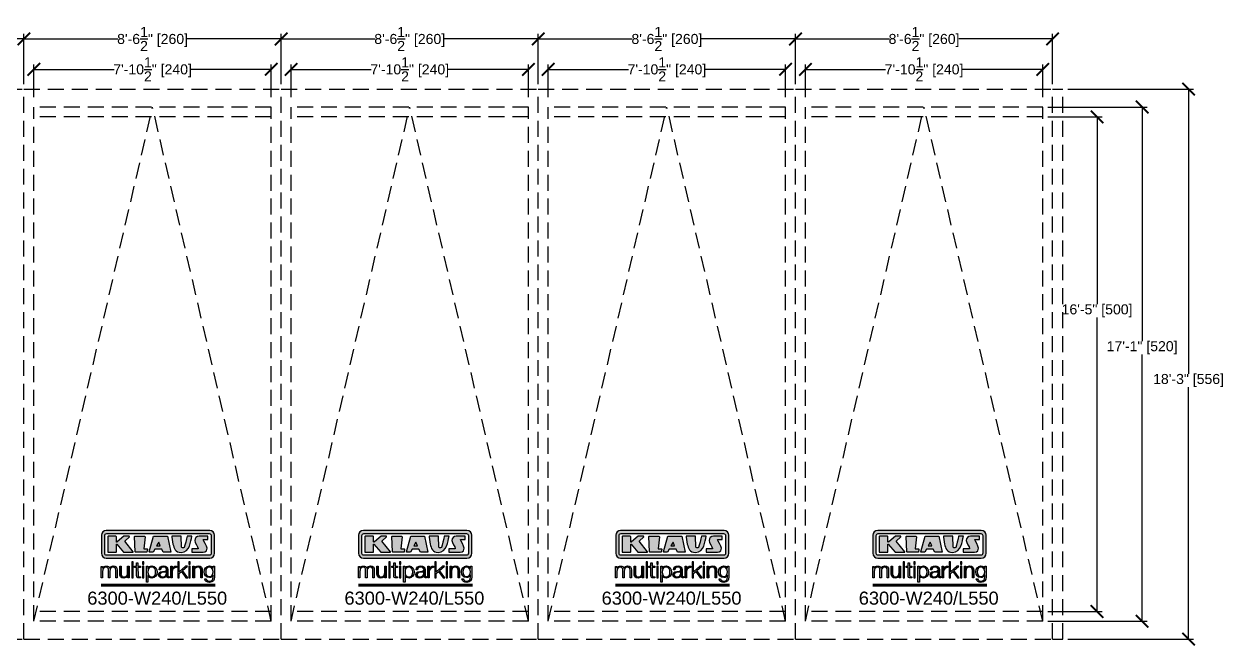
# Model space of a CAD drawing. Extents: x -210816 to 20092, y 4708 to 41486.
# Drawn here: x 17344.3 to 17821.6, y 6269.8 to 6517.6 of the extents above; entities that cross this region are included whole.
import ezdxf

# ---------------------------------------------------------------- set-up
doc = ezdxf.new("R2010")
doc.units = 0
doc.header["$MEASUREMENT"] = 0
doc.linetypes.add('DASHED', pattern=[0.2067, 0.1654, -0.0413])
doc.linetypes.add('HIDDEN', pattern=[9.525, 6.35, -3.175])
doc.layers.get('0').update_dxf_attribs({"linetype": 'CONTINUOUS'})
doc.layers.get('DEFPOINTS').update_dxf_attribs({"linetype": 'CONTINUOUS'})
for name, color, linetype in [('DIM', 6, 'CONTINUOUS'), ('KLAUS', 30, 'CONTINUOUS'), ('LOGO', 7, 'CONTINUOUS')]:
    doc.layers.add(name, color=color, linetype=linetype)
doc.styles.get("Standard").update_dxf_attribs({"font": 'arial.ttf'})
doc.dimstyles.get("Standard").update_dxf_attribs({"dimtxt": 5, "dimasz": 5, "dimexe": 2, "dimexo": 2, "dimgap": 0.09, "dimtad": 0, "dimtih": 1, "dimtoh": 1, "dimdec": 1, "dimzin": 0, "dimdsep": 46, "dimlunit": 4, "dimtxsty": 'Standard', "dimblk": 'ARCHTICK', "dimcen": -0.09, "dimadec": 0, "dimazin": 0, "dimtfac": 1, "dimtdec": 4, "dimtofl": 0, "dimtmove": 0, "dimatfit": 3, "dimldrblk": 'ARCHTICK', "dimfxl": 1, "dimtolj": 1, "dimtzin": 0, "dimarcsym": 0})

# ---------------------------------------------------------------- blocks, each defined once
blk = doc.blocks.new('_ARCHTICK')
at = {"color": 0, "linetype": 'ByBlock', "const_width": 0.15}
blk.add_lwpolyline([(-0.5, -0.5), (0.5, 0.5)], dxfattribs=at)
blk = doc.blocks.new('*D12098')
at = {"layer": 'DEFPOINTS', "color": 0}
for p in [(17749.86, 6484.48), (17749.86, 6279.73), (17789.41, 6279.73)]:
    blk.add_point(p, dxfattribs=at)
at = {"layer": 'DIM', "color": 0, "lineweight": -2}
for p, q in [((17751.86, 6484.48), (17791.41, 6484.48)), ((17789.41, 6484.48), (17789.41, 6391.29)), ((17789.41, 6279.73), (17789.41, 6385.99)), ((17751.86, 6279.73), (17791.41, 6279.73))]:
    blk.add_line(p, q, dxfattribs=at)
at = {"layer": 'DIM', "color": 0, "lineweight": -2, "xscale": 5, "yscale": 5, "zscale": 5}
for p, rotation in [((17789.41, 6484.48), 90), ((17789.41, 6279.73), 270)]:
    blk.add_blockref('_ARCHTICK', p, dxfattribs=dict(at, rotation=rotation))
at = {"layer": 'DIM', "color": 0, "insert": (17789.41, 6388.64), "char_height": 4, "attachment_point": 5}
blk.add_mtext('\\A1;17\'-1" [520]', dxfattribs=at)
blk = doc.blocks.new('*D12099')
at = {"layer": 'DEFPOINTS', "color": 0}
for p in [(17757.79, 6491.61), (17757.79, 6272.61), (17807.9, 6272.61)]:
    blk.add_point(p, dxfattribs=at)
at = {"layer": 'DIM', "color": 0, "lineweight": -2}
for p, q in [((17759.79, 6491.61), (17809.9, 6491.61)), ((17807.9, 6491.61), (17807.9, 6378.24)), ((17807.9, 6272.61), (17807.9, 6372.94)), ((17759.79, 6272.61), (17809.9, 6272.61))]:
    blk.add_line(p, q, dxfattribs=at)
at = {"layer": 'DIM', "color": 0, "lineweight": -2, "xscale": 5, "yscale": 5, "zscale": 5}
for p, rotation in [((17807.9, 6491.61), 90), ((17807.9, 6272.61), 270)]:
    blk.add_blockref('_ARCHTICK', p, dxfattribs=dict(at, rotation=rotation))
at = {"layer": 'DIM', "color": 0, "insert": (17807.9, 6375.59), "char_height": 4, "attachment_point": 5}
blk.add_mtext('\\A1;18\'-3" [556]', dxfattribs=at)
blk = doc.blocks.new('*D12100')
at = {"layer": 'DEFPOINTS', "color": 0}
for p in [(17749.86, 6480.58), (17749.86, 6283.61), (17771.47, 6283.61)]:
    blk.add_point(p, dxfattribs=at)
at = {"layer": 'DIM', "color": 0, "lineweight": -2}
for p, q in [((17751.86, 6480.58), (17773.47, 6480.58)), ((17771.47, 6480.58), (17771.47, 6405.97)), ((17771.47, 6283.61), (17771.47, 6400.67)), ((17751.86, 6283.61), (17773.47, 6283.61))]:
    blk.add_line(p, q, dxfattribs=at)
at = {"layer": 'DIM', "color": 0, "lineweight": -2, "xscale": 5, "yscale": 5, "zscale": 5}
for p, rotation in [((17771.47, 6480.58), 90), ((17771.47, 6283.61), 270)]:
    blk.add_blockref('_ARCHTICK', p, dxfattribs=dict(at, rotation=rotation))
at = {"layer": 'DIM', "color": 0, "insert": (17771.47, 6403.32), "char_height": 4, "attachment_point": 5}
blk.add_mtext('\\A1;16\'-5" [500]', dxfattribs=at)
blk = doc.blocks.new('*D12101')
at = {"layer": 'DEFPOINTS', "color": 0}
for p in [(17753.79, 6511.6), (17651.43, 6491.61), (17753.79, 6491.61)]:
    blk.add_point(p, dxfattribs=at)
at = {"layer": 'DIM', "color": 0, "lineweight": -2}
for p, q in [((17651.43, 6493.61), (17651.43, 6513.6)), ((17651.43, 6511.6), (17688.8, 6511.6)), ((17753.79, 6511.6), (17716.42, 6511.6)), ((17753.79, 6493.61), (17753.79, 6513.6))]:
    blk.add_line(p, q, dxfattribs=at)
at = {"layer": 'DIM', "color": 0, "lineweight": -2, "xscale": 5, "yscale": 5, "zscale": 5, "rotation": 180}
blk.add_blockref('_ARCHTICK', (17651.43, 6511.6), dxfattribs=at)
at = {"layer": 'DIM', "color": 0, "lineweight": -2, "xscale": 5, "yscale": 5, "zscale": 5}
blk.add_blockref('_ARCHTICK', (17753.79, 6511.6), dxfattribs=at)
at = {"layer": 'DIM', "color": 0, "insert": (17702.61, 6511.6), "char_height": 4, "attachment_point": 5}
blk.add_mtext('\\A1;8\'-6{\\H1.000000x;\\S1/2;}" [260]', dxfattribs=at)
blk = doc.blocks.new('*D12102')
at = {"layer": 'DEFPOINTS', "color": 0}
for p in [(17749.86, 6499.49), (17655.36, 6486.48), (17749.86, 6486.48)]:
    blk.add_point(p, dxfattribs=at)
at = {"layer": 'DIM', "color": 0, "lineweight": -2}
for p, q in [((17655.36, 6488.48), (17655.36, 6501.49)), ((17749.86, 6488.48), (17749.86, 6501.49)), ((17655.36, 6499.49), (17687.27, 6499.49)), ((17749.86, 6499.49), (17717.95, 6499.49))]:
    blk.add_line(p, q, dxfattribs=at)
at = {"layer": 'DIM', "color": 0, "lineweight": -2, "xscale": 5, "yscale": 5, "zscale": 5, "rotation": 180}
blk.add_blockref('_ARCHTICK', (17655.36, 6499.49), dxfattribs=at)
at = {"layer": 'DIM', "color": 0, "lineweight": -2, "xscale": 5, "yscale": 5, "zscale": 5}
blk.add_blockref('_ARCHTICK', (17749.86, 6499.49), dxfattribs=at)
at = {"layer": 'DIM', "color": 0, "insert": (17702.61, 6499.49), "char_height": 4, "attachment_point": 5}
blk.add_mtext('\\A1;7\'-10{\\H1.000000x;\\S1/2;}" [240]', dxfattribs=at)
blk = doc.blocks.new('KLAUS')
at = {"layer": 'LOGO'}
h = blk.add_hatch(color=8, dxfattribs=at)
h.dxf.hatch_style = 2
edge = h.paths.add_edge_path()
edge.add_spline(control_points=[(3.6, 29.09), (2.88, 29.09), (2.3, 28.51), (2.3, 27.8), (2.3, 27.8), (2.3, 16.11), (2.3, 16.11), (2.3, 15.39), (2.88, 14.81), (3.6, 14.81), (3.6, 14.81), (71.16, 14.81), (71.16, 14.81), (71.88, 14.81), (72.46, 15.39), (72.46, 16.11), (72.46, 16.11), (72.46, 27.8), (72.46, 27.8), (72.46, 28.51), (71.88, 29.09), (71.16, 29.09), (71.16, 29.09), (3.6, 29.09), (3.6, 29.09), (3.6, 29.09), (3.6, 29.09), (3.6, 29.09)], knot_values=[0, 0, 0, 0, 1, 1, 1, 2, 2, 2, 3, 3, 3, 4, 4, 4, 5, 5, 5, 6, 6, 6, 7, 7, 7, 8, 8, 8, 9, 9, 9, 9], degree=3, periodic=0)
edge = h.paths.add_edge_path()
edge.add_spline(control_points=[(3.35, 31.23), (3.35, 31.23), (71.47, 31.23), (71.47, 31.23), (73.26, 31.23), (74.71, 29.77), (74.71, 27.99), (74.71, 27.99), (74.71, 16.17), (74.71, 16.17), (74.71, 14.38), (73.26, 12.93), (71.47, 12.93), (71.47, 12.93), (3.35, 12.93), (3.35, 12.93), (1.56, 12.93), (0.11, 14.38), (0.11, 16.17), (0.11, 16.17), (0.11, 27.99), (0.11, 27.99), (0.11, 29.77), (1.56, 31.23), (3.35, 31.23), (3.35, 31.23), (3.35, 31.23), (3.35, 31.23)], knot_values=[0, 0, 0, 0, 1, 1, 1, 2, 2, 2, 3, 3, 3, 4, 4, 4, 5, 5, 5, 6, 6, 6, 7, 7, 7, 8, 8, 8, 9, 9, 9, 9], degree=3, periodic=0)
h = blk.add_hatch(color=8, dxfattribs=at)
h.dxf.hatch_style = 2
edge = h.paths.add_edge_path()
edge.add_spline(control_points=[(4.5, 27.33), (4.5, 27.33), (9.7, 27.33), (9.7, 27.33), (9.84, 27.33), (9.96, 27.22), (9.96, 27.08), (9.96, 27.08), (9.96, 23.69), (9.96, 23.69), (9.96, 23.69), (9.94, 23.64), (10.04, 23.59), (10.14, 23.53), (10.2, 23.57), (10.2, 23.57), (10.2, 23.57), (10.51, 23.75), (10.51, 23.75), (10.51, 23.75), (14.94, 27.33), (14.94, 27.33), (14.94, 27.33), (18.41, 27.33), (18.41, 27.33), (18.41, 27.33), (18.49, 27.33), (18.56, 27.2), (18.65, 27.04), (18.53, 26.91), (18.53, 26.91), (18.53, 26.91), (15.49, 24.11), (15.49, 24.11), (15.49, 24.11), (21.14, 17.06), (21.14, 17.06), (21.14, 17.06), (21.13, 16.91), (21.13, 16.91), (21.08, 16.84), (20.99, 16.82), (20.99, 16.82), (20.99, 16.82), (14.7, 16.82), (14.7, 16.82), (14.7, 16.82), (10.26, 22.17), (10.26, 22.17), (10.26, 22.17), (10.19, 22.24), (10.08, 22.21), (9.97, 22.18), (9.96, 22.11), (9.96, 22.11), (9.96, 22.11), (9.96, 17.08), (9.96, 17.08), (9.96, 16.94), (9.84, 16.82), (9.7, 16.82), (9.7, 16.82), (4.5, 16.82), (4.5, 16.82), (4.36, 16.82), (4.25, 16.94), (4.25, 17.08), (4.25, 17.08), (4.25, 27.08), (4.25, 27.08), (4.25, 27.22), (4.36, 27.33), (4.5, 27.33), (4.5, 27.33), (4.5, 27.33), (4.5, 27.33)], knot_values=[0, 0, 0, 0, 1, 1, 1, 2, 2, 2, 3, 3, 3, 4, 4, 4, 5, 5, 5, 6, 6, 6, 7, 7, 7, 8, 8, 8, 9, 9, 9, 10, 10, 10, 11, 11, 11, 12, 12, 12, 13, 13, 13, 14, 14, 14, 15, 15, 15, 16, 16, 16, 17, 17, 17, 18, 18, 18, 19, 19, 19, 20, 20, 20, 21, 21, 21, 22, 22, 22, 23, 23, 23, 24, 24, 24, 25, 25, 25, 25], degree=3, periodic=0)
h = blk.add_hatch(color=8, dxfattribs=at)
h.dxf.hatch_style = 2
h.paths.add_polyline_path([(22.42, 17.06), (21.97, 27.15), (22.24, 27.33), (28.55, 27.33), (28.86, 26.97), (28.01, 19.08), (30.26, 19.07), (30.44, 18.95), (30.08, 16.95), (29.49, 16.82), (22.6, 16.82)])
h = blk.add_hatch(color=8, dxfattribs=at)
h.paths.add_polyline_path([(36.52, 21.01), (38.93, 21.01), (37.87, 23.57)])
h.paths.add_polyline_path([(34.52, 27.33), (43.65, 27.33), (45.76, 16.94), (45.57, 16.82), (40.83, 16.82), (39.89, 18.95), (35.42, 18.95), (34.27, 16.82), (31.78, 16.82), (31.66, 17)])
h = blk.add_hatch(color=8, dxfattribs=at)
h.dxf.hatch_style = 2
edge = h.paths.add_edge_path()
edge.add_spline(control_points=[(52.69, 27.32), (52.69, 27.32), (52.88, 20.14), (52.88, 20.14), (53.01, 19.89), (53.2, 19.77), (53.43, 19.71), (53.91, 19.59), (54.43, 19.57), (54.64, 20.03), (55.23, 21.34), (56.27, 25.45), (56.6, 27.33), (56.6, 27.33), (59.77, 27.33), (59.77, 27.33), (58.77, 23.9), (58.56, 16.82), (52.63, 16.76), (48.72, 16.72), (48.01, 19.35), (47.27, 22.24), (46.89, 23.68), (46.54, 27.33), (46.54, 27.33), (46.54, 27.33), (52.69, 27.32), (52.69, 27.32), (52.69, 27.32), (52.69, 27.32), (52.69, 27.32)], knot_values=[0, 0, 0, 0, 1, 1, 1, 2, 2, 2, 3, 3, 3, 4, 4, 4, 5, 5, 5, 6, 6, 6, 7, 7, 7, 8, 8, 8, 9, 9, 9, 10, 10, 10, 10], degree=3, periodic=0)
h = blk.add_hatch(color=8, dxfattribs=at)
h.dxf.hatch_style = 2
edge = h.paths.add_edge_path()
edge.add_spline(control_points=[(64.46, 27.33), (64.46, 27.33), (70.31, 27.33), (70.31, 27.33), (70.31, 26.52), (70.31, 26.02), (70.31, 25.12), (70.31, 25.12), (67.3, 25.12), (67.3, 25.12), (67.24, 25.04), (67.25, 25.11), (67.25, 24.91), (67.25, 24.88), (69.73, 20.38), (69.73, 19.57), (69.73, 16.4), (67.22, 16.81), (65.9, 16.82), (65.9, 16.82), (59.59, 16.82), (59.59, 16.82), (59.59, 17.76), (59.59, 18.23), (59.59, 19.14), (59.59, 19.14), (63.75, 19.14), (63.75, 19.14), (63.82, 19.22), (63.81, 19.11), (63.81, 19.31), (63.81, 20.32), (61.58, 23.06), (61.58, 24.63), (61.58, 26.33), (62.83, 27.34), (64.46, 27.33), (64.46, 27.33), (64.46, 27.33), (64.46, 27.33)], knot_values=[0, 0, 0, 0, 1, 1, 1, 2, 2, 2, 3, 3, 3, 4, 4, 4, 5, 5, 5, 6, 6, 6, 7, 7, 7, 8, 8, 8, 9, 9, 9, 10, 10, 10, 11, 11, 11, 12, 12, 12, 13, 13, 13, 13], degree=3, periodic=0)
h = blk.add_hatch(color=30, dxfattribs=at)
h.dxf.hatch_style = 2
h.paths.add_polyline_path([(20.07, 0), (20.99, 0), (20.99, 10.45), (20.07, 10.45)])
h = blk.add_hatch(color=30, dxfattribs=at)
h.dxf.hatch_style = 2
edge = h.paths.add_edge_path()
edge.add_spline(control_points=[(24.22, 9.82), (24.22, 9.82), (23.3, 9.82), (23.3, 9.82), (23.3, 9.82), (23.3, 7.55), (23.3, 7.55), (23.3, 7.55), (21.98, 7.55), (21.98, 7.55), (21.98, 7.55), (21.98, 6.78), (21.98, 6.78), (21.98, 6.78), (23.3, 6.78), (23.3, 6.78), (23.3, 6.78), (23.3, 1.61), (23.3, 1.61), (23.28, 0.32), (23.71, -0.09), (24.94, -0.09), (25.22, -0.09), (25.48, -0.06), (25.76, -0.06), (25.76, -0.06), (25.76, 0.73), (25.76, 0.73), (25.5, 0.7), (25.23, 0.69), (24.97, 0.69), (24.31, 0.73), (24.22, 1.08), (24.22, 1.68), (24.22, 1.68), (24.22, 6.78), (24.22, 6.78), (24.22, 6.78), (25.76, 6.78), (25.76, 6.78), (25.76, 6.78), (25.76, 7.55), (25.76, 7.55), (25.76, 7.55), (24.22, 7.55), (24.22, 7.55), (24.22, 7.55), (24.22, 9.82), (24.22, 9.82), (24.22, 9.82), (24.22, 9.82), (24.22, 9.82)], knot_values=[0, 0, 0, 0, 1, 1, 1, 2, 2, 2, 3, 3, 3, 4, 4, 4, 5, 5, 5, 6, 6, 6, 7, 7, 7, 8, 8, 8, 9, 9, 9, 10, 10, 10, 11, 11, 11, 12, 12, 12, 13, 13, 13, 14, 14, 14, 15, 15, 15, 16, 16, 16, 17, 17, 17, 17], degree=3, periodic=0)
h = blk.add_hatch(color=30, dxfattribs=at)
h.paths.add_polyline_path([(27.1, 0), (28.03, 0), (28.03, 7.55), (27.1, 7.55)])
h.paths.add_polyline_path([(27.1, 8.98), (28.03, 8.98), (28.03, 10.45), (27.1, 10.45)])
h = blk.add_hatch(color=30, dxfattribs=at)
h.dxf.hatch_style = 2
h.paths.add_polyline_path([(50.4, 0), (51.32, 0), (51.32, 2.87), (52.82, 4.11), (55.8, 0), (56.96, 0), (53.52, 4.76), (56.74, 7.55), (55.51, 7.55), (51.32, 3.89), (51.32, 10.45), (50.4, 10.45)])
h = blk.add_hatch(color=30, dxfattribs=at)
h.paths.add_polyline_path([(57.74, 0), (58.66, 0), (58.66, 7.55), (57.74, 7.55)])
h.paths.add_polyline_path([(57.74, 8.98), (58.66, 8.98), (58.66, 10.45), (57.74, 10.45)])
h = blk.add_hatch(color=30, dxfattribs=at)
h.dxf.hatch_style = 2
edge = h.paths.add_edge_path()
edge.add_spline(control_points=[(0, 0), (0, 0), (0.92, 0), (0.92, 0), (0.92, 0), (0.92, 4.22), (0.92, 4.22), (0.94, 5.8), (1.58, 7), (3.18, 7), (4.35, 7), (4.77, 6.15), (4.76, 5.12), (4.76, 5.12), (4.76, 0), (4.76, 0), (4.76, 0), (5.68, 0), (5.68, 0), (5.68, 0), (5.68, 4.27), (5.68, 4.27), (5.68, 5.68), (6.14, 7), (7.73, 7), (9.05, 7), (9.52, 6.32), (9.52, 5.08), (9.52, 5.08), (9.52, 0), (9.52, 0), (9.52, 0), (10.44, 0), (10.44, 0), (10.44, 0), (10.44, 5.12), (10.44, 5.12), (10.44, 6.91), (9.59, 7.77), (7.94, 7.77), (6.94, 7.77), (5.99, 7.29), (5.54, 6.3), (5.26, 7.29), (4.36, 7.77), (3.37, 7.77), (2.17, 7.77), (1.38, 7.19), (0.89, 6.28), (0.89, 6.28), (0.85, 6.28), (0.85, 6.28), (0.85, 6.28), (0.85, 7.55), (0.85, 7.55), (0.85, 7.55), (0, 7.55), (0, 7.55), (0, 7.55), (0, 0), (0, 0), (0, 0), (0, 0), (0, 0)], knot_values=[0, 0, 0, 0, 1, 1, 1, 2, 2, 2, 3, 3, 3, 4, 4, 4, 5, 5, 5, 6, 6, 6, 7, 7, 7, 8, 8, 8, 9, 9, 9, 10, 10, 10, 11, 11, 11, 12, 12, 12, 13, 13, 13, 14, 14, 14, 15, 15, 15, 16, 16, 16, 17, 17, 17, 18, 18, 18, 19, 19, 19, 20, 20, 20, 21, 21, 21, 21], degree=3, periodic=0)
h = blk.add_hatch(color=30, dxfattribs=at)
h.dxf.hatch_style = 2
edge = h.paths.add_edge_path()
edge.add_spline(control_points=[(18.31, 7.55), (18.31, 7.55), (17.39, 7.55), (17.39, 7.55), (17.39, 7.55), (17.39, 3.59), (17.39, 3.59), (17.39, 2.05), (16.7, 0.56), (15.12, 0.56), (13.66, 0.56), (13.15, 1.27), (13.1, 2.64), (13.1, 2.64), (13.1, 7.55), (13.1, 7.55), (13.1, 7.55), (12.18, 7.55), (12.18, 7.55), (12.18, 7.55), (12.18, 2.65), (12.18, 2.65), (12.18, 0.89), (12.93, -0.22), (14.83, -0.22), (15.96, -0.22), (16.95, 0.35), (17.44, 1.36), (17.44, 1.36), (17.47, 1.36), (17.47, 1.36), (17.47, 1.36), (17.47, 0), (17.47, 0), (17.47, 0), (18.31, 0), (18.31, 0), (18.31, 0), (18.31, 7.55), (18.31, 7.55), (18.31, 7.55), (18.31, 7.55), (18.31, 7.55)], knot_values=[0, 0, 0, 0, 1, 1, 1, 2, 2, 2, 3, 3, 3, 4, 4, 4, 5, 5, 5, 6, 6, 6, 7, 7, 7, 8, 8, 8, 9, 9, 9, 10, 10, 10, 11, 11, 11, 12, 12, 12, 13, 13, 13, 14, 14, 14, 14], degree=3, periodic=0)
h = blk.add_hatch(color=30, dxfattribs=at)
edge = h.paths.add_edge_path()
edge.add_spline(control_points=[(35.84, 3.78), (35.84, 2.21), (35.12, 0.56), (33.37, 0.56), (31.4, 0.56), (30.72, 2.21), (30.72, 3.78), (30.72, 5.49), (31.33, 7), (33.37, 7), (35.12, 7), (35.84, 5.34), (35.84, 3.78), (35.84, 3.78), (35.84, 3.78), (35.84, 3.78)], knot_values=[0, 0, 0, 0, 1, 1, 1, 2, 2, 2, 3, 3, 3, 4, 4, 4, 5, 5, 5, 5], degree=3, periodic=0)
edge = h.paths.add_edge_path()
edge.add_spline(control_points=[(29.79, -2.8), (29.79, -2.8), (30.72, -2.8), (30.72, -2.8), (30.72, -2.8), (30.72, 1.43), (30.72, 1.43), (30.72, 1.43), (30.74, 1.43), (30.74, 1.43), (31.14, 0.35), (32.24, -0.22), (33.37, -0.22), (35.66, -0.22), (36.76, 1.64), (36.76, 3.78), (36.76, 5.91), (35.66, 7.77), (33.37, 7.77), (32.15, 7.77), (31.1, 7.14), (30.67, 6.12), (30.67, 6.12), (30.64, 6.12), (30.64, 6.12), (30.64, 6.12), (30.64, 7.55), (30.64, 7.55), (30.64, 7.55), (29.79, 7.55), (29.79, 7.55), (29.79, 7.55), (29.79, -2.8), (29.79, -2.8), (29.79, -2.8), (29.79, -2.8), (29.79, -2.8)], knot_values=[0, 0, 0, 0, 1, 1, 1, 2, 2, 2, 3, 3, 3, 4, 4, 4, 5, 5, 5, 6, 6, 6, 7, 7, 7, 8, 8, 8, 9, 9, 9, 10, 10, 10, 11, 11, 11, 12, 12, 12, 12], degree=3, periodic=0)
h = blk.add_hatch(color=30, dxfattribs=at)
edge = h.paths.add_edge_path()
edge.add_spline(control_points=[(43.03, 2.93), (43.04, 1.45), (41.8, 0.56), (40.39, 0.56), (39.53, 0.56), (38.71, 1.13), (38.71, 2.05), (38.71, 3.53), (40.66, 3.51), (42.22, 3.79), (42.47, 3.84), (42.88, 3.91), (43, 4.13), (43, 4.13), (43.03, 4.13), (43.03, 4.13), (43.03, 4.13), (43.03, 2.93), (43.03, 2.93), (43.03, 2.93), (43.03, 2.93), (43.03, 2.93)], knot_values=[0, 0, 0, 0, 1, 1, 1, 2, 2, 2, 3, 3, 3, 4, 4, 4, 5, 5, 5, 6, 6, 6, 7, 7, 7, 7], degree=3, periodic=0)
edge = h.paths.add_edge_path()
edge.add_spline(control_points=[(39.03, 5.24), (39.06, 6.47), (39.91, 7), (41.05, 7), (42.14, 7), (43.03, 6.69), (43.03, 5.45), (43.03, 4.61), (42.6, 4.51), (41.84, 4.42), (39.85, 4.19), (37.79, 4.11), (37.79, 1.99), (37.79, 0.47), (38.93, -0.22), (40.32, -0.22), (41.77, -0.22), (42.43, 0.34), (43.07, 1.32), (43.07, 1.32), (43.1, 1.32), (43.1, 1.32), (43.1, 0.53), (43.25, 0), (44.19, 0), (44.43, 0), (44.58, 0.01), (44.79, 0.06), (44.79, 0.06), (44.79, 0.83), (44.79, 0.83), (44.71, 0.81), (44.6, 0.78), (44.49, 0.78), (44.13, 0.78), (43.95, 0.98), (43.95, 1.33), (43.95, 1.33), (43.95, 5.34), (43.95, 5.34), (43.95, 7.36), (42.5, 7.77), (41.17, 7.77), (39.44, 7.77), (38.2, 7.01), (38.11, 5.24), (38.11, 5.24), (39.03, 5.24), (39.03, 5.24), (39.03, 5.24), (39.03, 5.24), (39.03, 5.24)], knot_values=[0, 0, 0, 0, 1, 1, 1, 2, 2, 2, 3, 3, 3, 4, 4, 4, 5, 5, 5, 6, 6, 6, 7, 7, 7, 8, 8, 8, 9, 9, 9, 10, 10, 10, 11, 11, 11, 12, 12, 12, 13, 13, 13, 14, 14, 14, 15, 15, 15, 16, 16, 16, 17, 17, 17, 17], degree=3, periodic=0)
h = blk.add_hatch(color=30, dxfattribs=at)
h.dxf.hatch_style = 2
edge = h.paths.add_edge_path()
edge.add_spline(control_points=[(45.79, 0), (45.79, 0), (46.71, 0), (46.71, 0), (46.71, 0), (46.71, 4.03), (46.71, 4.03), (46.71, 5.59), (47.85, 6.82), (49.52, 6.73), (49.52, 6.73), (49.52, 7.66), (49.52, 7.66), (48.16, 7.72), (47.14, 7), (46.67, 5.78), (46.67, 5.78), (46.64, 5.78), (46.64, 5.78), (46.64, 5.78), (46.64, 7.55), (46.64, 7.55), (46.64, 7.55), (45.79, 7.55), (45.79, 7.55), (45.79, 7.55), (45.79, 0), (45.79, 0), (45.79, 0), (45.79, 0), (45.79, 0)], knot_values=[0, 0, 0, 0, 1, 1, 1, 2, 2, 2, 3, 3, 3, 4, 4, 4, 5, 5, 5, 6, 6, 6, 7, 7, 7, 8, 8, 8, 9, 9, 9, 10, 10, 10, 10], degree=3, periodic=0)
h = blk.add_hatch(color=30, dxfattribs=at)
h.dxf.hatch_style = 2
edge = h.paths.add_edge_path()
edge.add_spline(control_points=[(60.41, 0), (60.41, 0), (61.33, 0), (61.33, 0), (61.33, 0), (61.33, 4.41), (61.33, 4.41), (61.36, 5.89), (62.24, 7), (63.7, 7), (65.2, 7), (65.62, 6.02), (65.62, 4.71), (65.62, 4.71), (65.62, 0), (65.62, 0), (65.62, 0), (66.54, 0), (66.54, 0), (66.54, 0), (66.54, 4.86), (66.54, 4.86), (66.54, 6.66), (65.9, 7.77), (63.78, 7.77), (62.71, 7.77), (61.7, 7.16), (61.36, 6.25), (61.36, 6.25), (61.33, 6.25), (61.33, 6.25), (61.33, 6.25), (61.33, 7.55), (61.33, 7.55), (61.33, 7.55), (60.41, 7.55), (60.41, 7.55), (60.41, 7.55), (60.41, 0), (60.41, 0), (60.41, 0), (60.41, 0), (60.41, 0)], knot_values=[0, 0, 0, 0, 1, 1, 1, 2, 2, 2, 3, 3, 3, 4, 4, 4, 5, 5, 5, 6, 6, 6, 7, 7, 7, 8, 8, 8, 9, 9, 9, 10, 10, 10, 11, 11, 11, 12, 12, 12, 13, 13, 13, 14, 14, 14, 14], degree=3, periodic=0)
h = blk.add_hatch(color=30, dxfattribs=at)
edge = h.paths.add_edge_path()
edge.add_spline(control_points=[(71.32, 0.86), (69.62, 0.86), (68.83, 2.34), (68.83, 3.86), (68.83, 5.43), (69.56, 7), (71.32, 7), (73.06, 7), (73.75, 5.34), (73.75, 3.86), (73.75, 2.33), (72.91, 0.86), (71.32, 0.86), (71.32, 0.86), (71.32, 0.86), (71.32, 0.86)], knot_values=[0, 0, 0, 0, 1, 1, 1, 2, 2, 2, 3, 3, 3, 4, 4, 4, 5, 5, 5, 5], degree=3, periodic=0)
edge = h.paths.add_edge_path()
edge.add_spline(control_points=[(74.67, 7.55), (74.67, 7.55), (73.75, 7.55), (73.75, 7.55), (73.75, 7.55), (73.75, 6.25), (73.75, 6.25), (73.75, 6.25), (73.72, 6.25), (73.72, 6.25), (73.35, 7.09), (72.41, 7.77), (71.32, 7.77), (69.13, 7.77), (67.9, 6.05), (67.9, 3.97), (67.9, 1.82), (68.9, 0.09), (71.32, 0.09), (72.4, 0.09), (73.29, 0.72), (73.72, 1.64), (73.72, 1.64), (73.75, 1.64), (73.75, 1.64), (73.75, 1.64), (73.75, 0.61), (73.75, 0.61), (73.75, -1.23), (73.01, -2.24), (71.32, -2.24), (70.29, -2.24), (69.31, -1.85), (69.1, -0.73), (69.1, -0.73), (68.18, -0.73), (68.18, -0.73), (68.31, -2.34), (69.81, -3.02), (71.32, -3.02), (73.79, -3.02), (74.65, -1.64), (74.67, 0.61), (74.67, 0.61), (74.67, 7.55), (74.67, 7.55), (74.67, 7.55), (74.67, 7.55), (74.67, 7.55)], knot_values=[0, 0, 0, 0, 1, 1, 1, 2, 2, 2, 3, 3, 3, 4, 4, 4, 5, 5, 5, 6, 6, 6, 7, 7, 7, 8, 8, 8, 9, 9, 9, 10, 10, 10, 11, 11, 11, 12, 12, 12, 13, 13, 13, 14, 14, 14, 15, 15, 15, 16, 16, 16, 16], degree=3, periodic=0)
for points in [[(22.42, 17.06), (21.97, 27.15), (22.24, 27.33), (28.55, 27.33), (28.86, 26.97), (28.01, 19.08), (30.26, 19.07), (30.44, 18.95), (30.08, 16.95), (29.49, 16.82), (22.6, 16.82), (22.42, 17.06), (22.42, 17.06)], [(34.52, 27.33), (43.65, 27.33), (45.76, 16.94), (45.57, 16.82), (40.83, 16.82), (39.89, 18.95), (35.42, 18.95), (34.27, 16.82), (31.78, 16.82), (31.66, 17), (34.52, 27.33), (34.52, 27.33)], [(36.52, 21.01), (38.93, 21.01), (37.87, 23.57), (36.52, 21.01), (36.52, 21.01)], [(20.07, 0), (20.99, 0), (20.99, 10.45), (20.07, 10.45), (20.07, 0), (20.07, 0)], [(27.1, 8.98), (28.03, 8.98), (28.03, 10.45), (27.1, 10.45), (27.1, 8.98), (27.1, 8.98)], [(50.4, 0), (51.32, 0), (51.32, 2.87), (52.82, 4.11), (55.8, 0), (56.96, 0), (53.52, 4.76), (56.74, 7.55), (55.51, 7.55), (51.32, 3.89), (51.32, 10.45), (50.4, 10.45), (50.4, 0), (50.4, 0)], [(57.74, 8.98), (58.66, 8.98), (58.66, 10.45), (57.74, 10.45), (57.74, 8.98), (57.74, 8.98)], [(27.1, 0), (28.03, 0), (28.03, 7.55), (27.1, 7.55), (27.1, 0), (27.1, 0)], [(57.74, 0), (58.66, 0), (58.66, 7.55), (57.74, 7.55), (57.74, 0), (57.74, 0)]]:
    blk.add_lwpolyline(points, dxfattribs=at)
for points, knots in [([(3.35, 31.23), (3.35, 31.23), (71.47, 31.23), (71.47, 31.23), (73.26, 31.23), (74.71, 29.77), (74.71, 27.99), (74.71, 27.99), (74.71, 16.17), (74.71, 16.17), (74.71, 14.38), (73.26, 12.93), (71.47, 12.93), (71.47, 12.93), (3.35, 12.93), (3.35, 12.93), (1.56, 12.93), (0.11, 14.38), (0.11, 16.17), (0.11, 16.17), (0.11, 27.99), (0.11, 27.99), (0.11, 29.77), (1.56, 31.23), (3.35, 31.23), (3.35, 31.23), (3.35, 31.23), (3.35, 31.23)], [0, 0, 0, 0, 1, 1, 1, 2, 2, 2, 3, 3, 3, 4, 4, 4, 5, 5, 5, 6, 6, 6, 7, 7, 7, 8, 8, 8, 9, 9, 9, 9]), ([(3.6, 29.09), (2.88, 29.09), (2.3, 28.51), (2.3, 27.8), (2.3, 27.8), (2.3, 16.11), (2.3, 16.11), (2.3, 15.39), (2.88, 14.81), (3.6, 14.81), (3.6, 14.81), (71.16, 14.81), (71.16, 14.81), (71.88, 14.81), (72.46, 15.39), (72.46, 16.11), (72.46, 16.11), (72.46, 27.8), (72.46, 27.8), (72.46, 28.51), (71.88, 29.09), (71.16, 29.09), (71.16, 29.09), (3.6, 29.09), (3.6, 29.09), (3.6, 29.09), (3.6, 29.09), (3.6, 29.09)], [0, 0, 0, 0, 1, 1, 1, 2, 2, 2, 3, 3, 3, 4, 4, 4, 5, 5, 5, 6, 6, 6, 7, 7, 7, 8, 8, 8, 9, 9, 9, 9]), ([(4.5, 27.33), (4.5, 27.33), (9.7, 27.33), (9.7, 27.33), (9.84, 27.33), (9.96, 27.22), (9.96, 27.08), (9.96, 27.08), (9.96, 23.69), (9.96, 23.69), (9.96, 23.69), (9.94, 23.64), (10.04, 23.59), (10.14, 23.53), (10.2, 23.57), (10.2, 23.57), (10.2, 23.57), (10.51, 23.75), (10.51, 23.75), (10.51, 23.75), (14.94, 27.33), (14.94, 27.33), (14.94, 27.33), (18.41, 27.33), (18.41, 27.33), (18.41, 27.33), (18.49, 27.33), (18.56, 27.2), (18.65, 27.04), (18.53, 26.91), (18.53, 26.91), (18.53, 26.91), (15.49, 24.11), (15.49, 24.11), (15.49, 24.11), (21.14, 17.06), (21.14, 17.06), (21.14, 17.06), (21.13, 16.91), (21.13, 16.91), (21.08, 16.84), (20.99, 16.82), (20.99, 16.82), (20.99, 16.82), (14.7, 16.82), (14.7, 16.82), (14.7, 16.82), (10.26, 22.17), (10.26, 22.17), (10.26, 22.17), (10.19, 22.24), (10.08, 22.21), (9.97, 22.18), (9.96, 22.11), (9.96, 22.11), (9.96, 22.11), (9.96, 17.08), (9.96, 17.08), (9.96, 16.94), (9.84, 16.82), (9.7, 16.82), (9.7, 16.82), (4.5, 16.82), (4.5, 16.82), (4.36, 16.82), (4.25, 16.94), (4.25, 17.08), (4.25, 17.08), (4.25, 27.08), (4.25, 27.08), (4.25, 27.22), (4.36, 27.33), (4.5, 27.33), (4.5, 27.33), (4.5, 27.33), (4.5, 27.33)], [0, 0, 0, 0, 1, 1, 1, 2, 2, 2, 3, 3, 3, 4, 4, 4, 5, 5, 5, 6, 6, 6, 7, 7, 7, 8, 8, 8, 9, 9, 9, 10, 10, 10, 11, 11, 11, 12, 12, 12, 13, 13, 13, 14, 14, 14, 15, 15, 15, 16, 16, 16, 17, 17, 17, 18, 18, 18, 19, 19, 19, 20, 20, 20, 21, 21, 21, 22, 22, 22, 23, 23, 23, 24, 24, 24, 25, 25, 25, 25]), ([(52.69, 27.32), (52.69, 27.32), (52.88, 20.14), (52.88, 20.14), (53.01, 19.89), (53.2, 19.77), (53.43, 19.71), (53.91, 19.59), (54.43, 19.57), (54.64, 20.03), (55.23, 21.34), (56.27, 25.45), (56.6, 27.33), (56.6, 27.33), (59.77, 27.33), (59.77, 27.33), (58.77, 23.9), (58.56, 16.82), (52.63, 16.76), (48.72, 16.72), (48.01, 19.35), (47.27, 22.24), (46.89, 23.68), (46.54, 27.33), (46.54, 27.33), (46.54, 27.33), (52.69, 27.32), (52.69, 27.32), (52.69, 27.32), (52.69, 27.32), (52.69, 27.32)], [0, 0, 0, 0, 1, 1, 1, 2, 2, 2, 3, 3, 3, 4, 4, 4, 5, 5, 5, 6, 6, 6, 7, 7, 7, 8, 8, 8, 9, 9, 9, 10, 10, 10, 10]), ([(64.46, 27.33), (64.46, 27.33), (70.31, 27.33), (70.31, 27.33), (70.31, 26.52), (70.31, 26.02), (70.31, 25.12), (70.31, 25.12), (67.3, 25.12), (67.3, 25.12), (67.24, 25.04), (67.25, 25.11), (67.25, 24.91), (67.25, 24.88), (69.73, 20.38), (69.73, 19.57), (69.73, 16.4), (67.22, 16.81), (65.9, 16.82), (65.9, 16.82), (59.59, 16.82), (59.59, 16.82), (59.59, 17.76), (59.59, 18.23), (59.59, 19.14), (59.59, 19.14), (63.75, 19.14), (63.75, 19.14), (63.82, 19.22), (63.81, 19.11), (63.81, 19.31), (63.81, 20.32), (61.58, 23.06), (61.58, 24.63), (61.58, 26.33), (62.83, 27.34), (64.46, 27.33), (64.46, 27.33), (64.46, 27.33), (64.46, 27.33)], [0, 0, 0, 0, 1, 1, 1, 2, 2, 2, 3, 3, 3, 4, 4, 4, 5, 5, 5, 6, 6, 6, 7, 7, 7, 8, 8, 8, 9, 9, 9, 10, 10, 10, 11, 11, 11, 12, 12, 12, 13, 13, 13, 13]), ([(24.22, 9.82), (24.22, 9.82), (23.3, 9.82), (23.3, 9.82), (23.3, 9.82), (23.3, 7.55), (23.3, 7.55), (23.3, 7.55), (21.98, 7.55), (21.98, 7.55), (21.98, 7.55), (21.98, 6.78), (21.98, 6.78), (21.98, 6.78), (23.3, 6.78), (23.3, 6.78), (23.3, 6.78), (23.3, 1.61), (23.3, 1.61), (23.28, 0.32), (23.71, -0.09), (24.94, -0.09), (25.22, -0.09), (25.48, -0.06), (25.76, -0.06), (25.76, -0.06), (25.76, 0.73), (25.76, 0.73), (25.5, 0.7), (25.23, 0.69), (24.97, 0.69), (24.31, 0.73), (24.22, 1.08), (24.22, 1.68), (24.22, 1.68), (24.22, 6.78), (24.22, 6.78), (24.22, 6.78), (25.76, 6.78), (25.76, 6.78), (25.76, 6.78), (25.76, 7.55), (25.76, 7.55), (25.76, 7.55), (24.22, 7.55), (24.22, 7.55), (24.22, 7.55), (24.22, 9.82), (24.22, 9.82), (24.22, 9.82), (24.22, 9.82), (24.22, 9.82)], [0, 0, 0, 0, 1, 1, 1, 2, 2, 2, 3, 3, 3, 4, 4, 4, 5, 5, 5, 6, 6, 6, 7, 7, 7, 8, 8, 8, 9, 9, 9, 10, 10, 10, 11, 11, 11, 12, 12, 12, 13, 13, 13, 14, 14, 14, 15, 15, 15, 16, 16, 16, 17, 17, 17, 17]), ([(0, 0), (0, 0), (0.92, 0), (0.92, 0), (0.92, 0), (0.92, 4.22), (0.92, 4.22), (0.94, 5.8), (1.58, 7), (3.18, 7), (4.35, 7), (4.77, 6.15), (4.76, 5.12), (4.76, 5.12), (4.76, 0), (4.76, 0), (4.76, 0), (5.68, 0), (5.68, 0), (5.68, 0), (5.68, 4.27), (5.68, 4.27), (5.68, 5.68), (6.14, 7), (7.73, 7), (9.05, 7), (9.52, 6.32), (9.52, 5.08), (9.52, 5.08), (9.52, 0), (9.52, 0), (9.52, 0), (10.44, 0), (10.44, 0), (10.44, 0), (10.44, 5.12), (10.44, 5.12), (10.44, 6.91), (9.59, 7.77), (7.94, 7.77), (6.94, 7.77), (5.99, 7.29), (5.54, 6.3), (5.26, 7.29), (4.36, 7.77), (3.37, 7.77), (2.17, 7.77), (1.38, 7.19), (0.89, 6.28), (0.89, 6.28), (0.85, 6.28), (0.85, 6.28), (0.85, 6.28), (0.85, 7.55), (0.85, 7.55), (0.85, 7.55), (0, 7.55), (0, 7.55), (0, 7.55), (0, 0), (0, 0), (0, 0), (0, 0), (0, 0)], [0, 0, 0, 0, 1, 1, 1, 2, 2, 2, 3, 3, 3, 4, 4, 4, 5, 5, 5, 6, 6, 6, 7, 7, 7, 8, 8, 8, 9, 9, 9, 10, 10, 10, 11, 11, 11, 12, 12, 12, 13, 13, 13, 14, 14, 14, 15, 15, 15, 16, 16, 16, 17, 17, 17, 18, 18, 18, 19, 19, 19, 20, 20, 20, 21, 21, 21, 21]), ([(18.31, 7.55), (18.31, 7.55), (17.39, 7.55), (17.39, 7.55), (17.39, 7.55), (17.39, 3.59), (17.39, 3.59), (17.39, 2.05), (16.7, 0.56), (15.12, 0.56), (13.66, 0.56), (13.15, 1.27), (13.1, 2.64), (13.1, 2.64), (13.1, 7.55), (13.1, 7.55), (13.1, 7.55), (12.18, 7.55), (12.18, 7.55), (12.18, 7.55), (12.18, 2.65), (12.18, 2.65), (12.18, 0.89), (12.93, -0.22), (14.83, -0.22), (15.96, -0.22), (16.95, 0.35), (17.44, 1.36), (17.44, 1.36), (17.47, 1.36), (17.47, 1.36), (17.47, 1.36), (17.47, 0), (17.47, 0), (17.47, 0), (18.31, 0), (18.31, 0), (18.31, 0), (18.31, 7.55), (18.31, 7.55), (18.31, 7.55), (18.31, 7.55), (18.31, 7.55)], [0, 0, 0, 0, 1, 1, 1, 2, 2, 2, 3, 3, 3, 4, 4, 4, 5, 5, 5, 6, 6, 6, 7, 7, 7, 8, 8, 8, 9, 9, 9, 10, 10, 10, 11, 11, 11, 12, 12, 12, 13, 13, 13, 14, 14, 14, 14]), ([(29.79, -2.8), (29.79, -2.8), (30.72, -2.8), (30.72, -2.8), (30.72, -2.8), (30.72, 1.43), (30.72, 1.43), (30.72, 1.43), (30.74, 1.43), (30.74, 1.43), (31.14, 0.35), (32.24, -0.22), (33.37, -0.22), (35.66, -0.22), (36.76, 1.64), (36.76, 3.78), (36.76, 5.91), (35.66, 7.77), (33.37, 7.77), (32.15, 7.77), (31.1, 7.14), (30.67, 6.12), (30.67, 6.12), (30.64, 6.12), (30.64, 6.12), (30.64, 6.12), (30.64, 7.55), (30.64, 7.55), (30.64, 7.55), (29.79, 7.55), (29.79, 7.55), (29.79, 7.55), (29.79, -2.8), (29.79, -2.8), (29.79, -2.8), (29.79, -2.8), (29.79, -2.8)], [0, 0, 0, 0, 1, 1, 1, 2, 2, 2, 3, 3, 3, 4, 4, 4, 5, 5, 5, 6, 6, 6, 7, 7, 7, 8, 8, 8, 9, 9, 9, 10, 10, 10, 11, 11, 11, 12, 12, 12, 12]), ([(35.84, 3.78), (35.84, 2.21), (35.12, 0.56), (33.37, 0.56), (31.4, 0.56), (30.72, 2.21), (30.72, 3.78), (30.72, 5.49), (31.33, 7), (33.37, 7), (35.12, 7), (35.84, 5.34), (35.84, 3.78), (35.84, 3.78), (35.84, 3.78), (35.84, 3.78)], [0, 0, 0, 0, 1, 1, 1, 2, 2, 2, 3, 3, 3, 4, 4, 4, 5, 5, 5, 5]), ([(39.03, 5.24), (39.06, 6.47), (39.91, 7), (41.05, 7), (42.14, 7), (43.03, 6.69), (43.03, 5.45), (43.03, 4.61), (42.6, 4.51), (41.84, 4.42), (39.85, 4.19), (37.79, 4.11), (37.79, 1.99), (37.79, 0.47), (38.93, -0.22), (40.32, -0.22), (41.77, -0.22), (42.43, 0.34), (43.07, 1.32), (43.07, 1.32), (43.1, 1.32), (43.1, 1.32), (43.1, 0.53), (43.25, 0), (44.19, 0), (44.43, 0), (44.58, 0.01), (44.79, 0.06), (44.79, 0.06), (44.79, 0.83), (44.79, 0.83), (44.71, 0.81), (44.6, 0.78), (44.49, 0.78), (44.13, 0.78), (43.95, 0.98), (43.95, 1.33), (43.95, 1.33), (43.95, 5.34), (43.95, 5.34), (43.95, 7.36), (42.5, 7.77), (41.17, 7.77), (39.44, 7.77), (38.2, 7.01), (38.11, 5.24), (38.11, 5.24), (39.03, 5.24), (39.03, 5.24), (39.03, 5.24), (39.03, 5.24), (39.03, 5.24)], [0, 0, 0, 0, 1, 1, 1, 2, 2, 2, 3, 3, 3, 4, 4, 4, 5, 5, 5, 6, 6, 6, 7, 7, 7, 8, 8, 8, 9, 9, 9, 10, 10, 10, 11, 11, 11, 12, 12, 12, 13, 13, 13, 14, 14, 14, 15, 15, 15, 16, 16, 16, 17, 17, 17, 17]), ([(43.03, 2.93), (43.04, 1.45), (41.8, 0.56), (40.39, 0.56), (39.53, 0.56), (38.71, 1.13), (38.71, 2.05), (38.71, 3.53), (40.66, 3.51), (42.22, 3.79), (42.47, 3.84), (42.88, 3.91), (43, 4.13), (43, 4.13), (43.03, 4.13), (43.03, 4.13), (43.03, 4.13), (43.03, 2.93), (43.03, 2.93), (43.03, 2.93), (43.03, 2.93), (43.03, 2.93)], [0, 0, 0, 0, 1, 1, 1, 2, 2, 2, 3, 3, 3, 4, 4, 4, 5, 5, 5, 6, 6, 6, 7, 7, 7, 7]), ([(45.79, 0), (45.79, 0), (46.71, 0), (46.71, 0), (46.71, 0), (46.71, 4.03), (46.71, 4.03), (46.71, 5.59), (47.85, 6.82), (49.52, 6.73), (49.52, 6.73), (49.52, 7.66), (49.52, 7.66), (48.16, 7.72), (47.14, 7), (46.67, 5.78), (46.67, 5.78), (46.64, 5.78), (46.64, 5.78), (46.64, 5.78), (46.64, 7.55), (46.64, 7.55), (46.64, 7.55), (45.79, 7.55), (45.79, 7.55), (45.79, 7.55), (45.79, 0), (45.79, 0), (45.79, 0), (45.79, 0), (45.79, 0)], [0, 0, 0, 0, 1, 1, 1, 2, 2, 2, 3, 3, 3, 4, 4, 4, 5, 5, 5, 6, 6, 6, 7, 7, 7, 8, 8, 8, 9, 9, 9, 10, 10, 10, 10]), ([(60.41, 0), (60.41, 0), (61.33, 0), (61.33, 0), (61.33, 0), (61.33, 4.41), (61.33, 4.41), (61.36, 5.89), (62.24, 7), (63.7, 7), (65.2, 7), (65.62, 6.02), (65.62, 4.71), (65.62, 4.71), (65.62, 0), (65.62, 0), (65.62, 0), (66.54, 0), (66.54, 0), (66.54, 0), (66.54, 4.86), (66.54, 4.86), (66.54, 6.66), (65.9, 7.77), (63.78, 7.77), (62.71, 7.77), (61.7, 7.16), (61.36, 6.25), (61.36, 6.25), (61.33, 6.25), (61.33, 6.25), (61.33, 6.25), (61.33, 7.55), (61.33, 7.55), (61.33, 7.55), (60.41, 7.55), (60.41, 7.55), (60.41, 7.55), (60.41, 0), (60.41, 0), (60.41, 0), (60.41, 0), (60.41, 0)], [0, 0, 0, 0, 1, 1, 1, 2, 2, 2, 3, 3, 3, 4, 4, 4, 5, 5, 5, 6, 6, 6, 7, 7, 7, 8, 8, 8, 9, 9, 9, 10, 10, 10, 11, 11, 11, 12, 12, 12, 13, 13, 13, 14, 14, 14, 14]), ([(74.67, 7.55), (74.67, 7.55), (73.75, 7.55), (73.75, 7.55), (73.75, 7.55), (73.75, 6.25), (73.75, 6.25), (73.75, 6.25), (73.72, 6.25), (73.72, 6.25), (73.35, 7.09), (72.41, 7.77), (71.32, 7.77), (69.13, 7.77), (67.9, 6.05), (67.9, 3.97), (67.9, 1.82), (68.9, 0.09), (71.32, 0.09), (72.4, 0.09), (73.29, 0.72), (73.72, 1.64), (73.72, 1.64), (73.75, 1.64), (73.75, 1.64), (73.75, 1.64), (73.75, 0.61), (73.75, 0.61), (73.75, -1.23), (73.01, -2.24), (71.32, -2.24), (70.29, -2.24), (69.31, -1.85), (69.1, -0.73), (69.1, -0.73), (68.18, -0.73), (68.18, -0.73), (68.31, -2.34), (69.81, -3.02), (71.32, -3.02), (73.79, -3.02), (74.65, -1.64), (74.67, 0.61), (74.67, 0.61), (74.67, 7.55), (74.67, 7.55), (74.67, 7.55), (74.67, 7.55), (74.67, 7.55)], [0, 0, 0, 0, 1, 1, 1, 2, 2, 2, 3, 3, 3, 4, 4, 4, 5, 5, 5, 6, 6, 6, 7, 7, 7, 8, 8, 8, 9, 9, 9, 10, 10, 10, 11, 11, 11, 12, 12, 12, 13, 13, 13, 14, 14, 14, 15, 15, 15, 16, 16, 16, 16]), ([(71.32, 0.86), (69.62, 0.86), (68.83, 2.34), (68.83, 3.86), (68.83, 5.43), (69.56, 7), (71.32, 7), (73.06, 7), (73.75, 5.34), (73.75, 3.86), (73.75, 2.33), (72.91, 0.86), (71.32, 0.86), (71.32, 0.86), (71.32, 0.86), (71.32, 0.86)], [0, 0, 0, 0, 1, 1, 1, 2, 2, 2, 3, 3, 3, 4, 4, 4, 5, 5, 5, 5])]:
    blk.add_open_spline(points, degree=3, knots=knots, dxfattribs=at)
blk = doc.blocks.new('A$C8491')
at = {"layer": 'KLAUS', "linetype": 'HIDDEN'}
for p, q in [((0, 0), (0, 219)), ((102.36, 0), (102.36, 219)), ((3.93, 7.12), (3.93, 211.88)), ((98.43, 211.88), (3.93, 211.88)), ((3.93, 7.12), (51.18, 211.88)), ((98.43, 7.12), (51.18, 211.88)), ((98.43, 7.12), (98.43, 211.88)), ((98.43, 7.12), (3.93, 7.12))]:
    blk.add_line(p, q, dxfattribs=at)
at = {"layer": 'KLAUS', "color": 4, "linetype": 'HIDDEN'}
for p, q in [((0, 219), (102.36, 219)), ((98.43, 208), (3.93, 208)), ((98.43, 11), (3.93, 11)), ((0, 0), (102.36, 0))]:
    blk.add_line(p, q, dxfattribs=at)
at = {"layer": 'KLAUS', "lineweight": 200}
blk.add_line((76.12, 21.48), (30.75, 21.48), dxfattribs=at)
at = {"layer": 'KLAUS', "linetype": 'DASHED', "xscale": 0.6042342747489289, "yscale": 0.6042342747559075, "zscale": 0.604234274745576, "rotation": 0.01107024451872799}
blk.add_blockref('KLAUS', (30.75, 24.41), dxfattribs=at)
at = {"layer": 'KLAUS', "linetype": 'DASHED'}
blk.add_text('6300-W240/L550', height=5.1969, dxfattribs=at).set_placement((25.19, 13.71))
blk = doc.blocks.new('*D12103')
at = {"layer": 'DEFPOINTS', "color": 0}
for p in [(17651.43, 6511.6), (17549.07, 6491.61), (17651.43, 6491.61)]:
    blk.add_point(p, dxfattribs=at)
at = {"layer": 'DIM', "color": 0, "lineweight": -2}
for p, q in [((17549.07, 6493.61), (17549.07, 6513.6)), ((17549.07, 6511.6), (17586.44, 6511.6)), ((17651.43, 6511.6), (17614.06, 6511.6)), ((17651.43, 6493.61), (17651.43, 6513.6))]:
    blk.add_line(p, q, dxfattribs=at)
at = {"layer": 'DIM', "color": 0, "lineweight": -2, "xscale": 5, "yscale": 5, "zscale": 5, "rotation": 180}
blk.add_blockref('_ARCHTICK', (17549.07, 6511.6), dxfattribs=at)
at = {"layer": 'DIM', "color": 0, "lineweight": -2, "xscale": 5, "yscale": 5, "zscale": 5}
blk.add_blockref('_ARCHTICK', (17651.43, 6511.6), dxfattribs=at)
at = {"layer": 'DIM', "color": 0, "insert": (17600.25, 6511.6), "char_height": 4, "attachment_point": 5}
blk.add_mtext('\\A1;8\'-6{\\H1.000000x;\\S1/2;}" [260]', dxfattribs=at)
blk = doc.blocks.new('*D12104')
at = {"layer": 'DEFPOINTS', "color": 0}
for p in [(17647.5, 6499.49), (17553, 6486.48), (17647.5, 6486.48)]:
    blk.add_point(p, dxfattribs=at)
at = {"layer": 'DIM', "color": 0, "lineweight": -2}
for p, q in [((17553, 6488.48), (17553, 6501.49)), ((17647.5, 6488.48), (17647.5, 6501.49)), ((17553, 6499.49), (17584.91, 6499.49)), ((17647.5, 6499.49), (17615.59, 6499.49))]:
    blk.add_line(p, q, dxfattribs=at)
at = {"layer": 'DIM', "color": 0, "lineweight": -2, "xscale": 5, "yscale": 5, "zscale": 5, "rotation": 180}
blk.add_blockref('_ARCHTICK', (17553, 6499.49), dxfattribs=at)
at = {"layer": 'DIM', "color": 0, "lineweight": -2, "xscale": 5, "yscale": 5, "zscale": 5}
blk.add_blockref('_ARCHTICK', (17647.5, 6499.49), dxfattribs=at)
at = {"layer": 'DIM', "color": 0, "insert": (17600.25, 6499.49), "char_height": 4, "attachment_point": 5}
blk.add_mtext('\\A1;7\'-10{\\H1.000000x;\\S1/2;}" [240]', dxfattribs=at)
blk = doc.blocks.new('*D12105')
at = {"layer": 'DEFPOINTS', "color": 0}
for p in [(17549.07, 6511.6), (17446.71, 6491.61), (17549.07, 6491.61)]:
    blk.add_point(p, dxfattribs=at)
at = {"layer": 'DIM', "color": 0, "lineweight": -2}
for p, q in [((17446.71, 6493.61), (17446.71, 6513.6)), ((17446.71, 6511.6), (17484.08, 6511.6)), ((17549.07, 6511.6), (17511.7, 6511.6)), ((17549.07, 6493.61), (17549.07, 6513.6))]:
    blk.add_line(p, q, dxfattribs=at)
at = {"layer": 'DIM', "color": 0, "lineweight": -2, "xscale": 5, "yscale": 5, "zscale": 5, "rotation": 180}
blk.add_blockref('_ARCHTICK', (17446.71, 6511.6), dxfattribs=at)
at = {"layer": 'DIM', "color": 0, "lineweight": -2, "xscale": 5, "yscale": 5, "zscale": 5}
blk.add_blockref('_ARCHTICK', (17549.07, 6511.6), dxfattribs=at)
at = {"layer": 'DIM', "color": 0, "insert": (17497.89, 6511.6), "char_height": 4, "attachment_point": 5}
blk.add_mtext('\\A1;8\'-6{\\H1.000000x;\\S1/2;}" [260]', dxfattribs=at)
blk = doc.blocks.new('*D12106')
at = {"layer": 'DEFPOINTS', "color": 0}
for p in [(17545.14, 6499.49), (17450.64, 6486.48), (17545.14, 6486.48)]:
    blk.add_point(p, dxfattribs=at)
at = {"layer": 'DIM', "color": 0, "lineweight": -2}
for p, q in [((17450.64, 6488.48), (17450.64, 6501.49)), ((17545.14, 6488.48), (17545.14, 6501.49)), ((17450.64, 6499.49), (17482.55, 6499.49)), ((17545.14, 6499.49), (17513.23, 6499.49))]:
    blk.add_line(p, q, dxfattribs=at)
at = {"layer": 'DIM', "color": 0, "lineweight": -2, "xscale": 5, "yscale": 5, "zscale": 5, "rotation": 180}
blk.add_blockref('_ARCHTICK', (17450.64, 6499.49), dxfattribs=at)
at = {"layer": 'DIM', "color": 0, "lineweight": -2, "xscale": 5, "yscale": 5, "zscale": 5}
blk.add_blockref('_ARCHTICK', (17545.14, 6499.49), dxfattribs=at)
at = {"layer": 'DIM', "color": 0, "insert": (17497.89, 6499.49), "char_height": 4, "attachment_point": 5}
blk.add_mtext('\\A1;7\'-10{\\H1.000000x;\\S1/2;}" [240]', dxfattribs=at)
blk = doc.blocks.new('*D12107')
at = {"layer": 'DEFPOINTS', "color": 0}
for p in [(17446.71, 6511.6), (17344.34, 6491.61), (17446.71, 6491.61)]:
    blk.add_point(p, dxfattribs=at)
at = {"layer": 'DIM', "color": 0, "lineweight": -2}
for p, q in [((17344.34, 6493.61), (17344.34, 6513.6)), ((17344.34, 6511.6), (17381.72, 6511.6)), ((17446.71, 6511.6), (17409.33, 6511.6)), ((17446.71, 6493.61), (17446.71, 6513.6))]:
    blk.add_line(p, q, dxfattribs=at)
at = {"layer": 'DIM', "color": 0, "lineweight": -2, "xscale": 5, "yscale": 5, "zscale": 5, "rotation": 180}
blk.add_blockref('_ARCHTICK', (17344.34, 6511.6), dxfattribs=at)
at = {"layer": 'DIM', "color": 0, "lineweight": -2, "xscale": 5, "yscale": 5, "zscale": 5}
blk.add_blockref('_ARCHTICK', (17446.71, 6511.6), dxfattribs=at)
at = {"layer": 'DIM', "color": 0, "insert": (17395.53, 6511.6), "char_height": 4, "attachment_point": 5}
blk.add_mtext('\\A1;8\'-6{\\H1.000000x;\\S1/2;}" [260]', dxfattribs=at)
blk = doc.blocks.new('*D12108')
at = {"layer": 'DEFPOINTS', "color": 0}
for p in [(17442.78, 6499.49), (17348.28, 6486.48), (17442.78, 6486.48)]:
    blk.add_point(p, dxfattribs=at)
at = {"layer": 'DIM', "color": 0, "lineweight": -2}
for p, q in [((17348.28, 6488.48), (17348.28, 6501.49)), ((17442.78, 6488.48), (17442.78, 6501.49)), ((17348.28, 6499.49), (17380.18, 6499.49)), ((17442.78, 6499.49), (17410.87, 6499.49))]:
    blk.add_line(p, q, dxfattribs=at)
at = {"layer": 'DIM', "color": 0, "lineweight": -2, "xscale": 5, "yscale": 5, "zscale": 5, "rotation": 180}
blk.add_blockref('_ARCHTICK', (17348.28, 6499.49), dxfattribs=at)
at = {"layer": 'DIM', "color": 0, "lineweight": -2, "xscale": 5, "yscale": 5, "zscale": 5}
blk.add_blockref('_ARCHTICK', (17442.78, 6499.49), dxfattribs=at)
at = {"layer": 'DIM', "color": 0, "insert": (17395.53, 6499.49), "char_height": 4, "attachment_point": 5}
blk.add_mtext('\\A1;7\'-10{\\H1.000000x;\\S1/2;}" [240]', dxfattribs=at)
blk = doc.blocks.new('*D12109')
at = {"layer": 'DEFPOINTS', "color": 0}
for p in [(17344.34, 6511.6), (17241.98, 6491.61), (17344.34, 6491.61)]:
    blk.add_point(p, dxfattribs=at)
at = {"layer": 'DIM', "color": 0, "lineweight": -2}
for p, q in [((17241.98, 6493.61), (17241.98, 6513.6)), ((17241.98, 6511.6), (17279.36, 6511.6)), ((17344.34, 6511.6), (17306.97, 6511.6)), ((17344.34, 6493.61), (17344.34, 6513.6))]:
    blk.add_line(p, q, dxfattribs=at)
at = {"layer": 'DIM', "color": 0, "lineweight": -2, "xscale": 5, "yscale": 5, "zscale": 5, "rotation": 180}
blk.add_blockref('_ARCHTICK', (17241.98, 6511.6), dxfattribs=at)
at = {"layer": 'DIM', "color": 0, "lineweight": -2, "xscale": 5, "yscale": 5, "zscale": 5}
blk.add_blockref('_ARCHTICK', (17344.34, 6511.6), dxfattribs=at)
at = {"layer": 'DIM', "color": 0, "insert": (17293.16, 6511.6), "char_height": 4, "attachment_point": 5}
blk.add_mtext('\\A1;8\'-6{\\H1.000000x;\\S1/2;}" [260]', dxfattribs=at)
blk = doc.blocks.new('A$C9188')
at = {"layer": 'KLAUS', "linetype": 'HIDDEN'}
for p, q in [((0, 0), (0, 219)), ((0, 219), (4, 219)), ((4, 0), (4, 219)), ((0, 0), (4, 0))]:
    blk.add_line(p, q, dxfattribs=at)

msp = doc.modelspace()

# ---------------------------------------------------------------- block references
at = {"layer": 'DIM'}
for name, p in [('A$C8491', (17241.9825, 6272.608)), ('A$C8491', (17344.3447, 6272.608)), ('A$C8491', (17446.7069, 6272.608)), ('A$C8491', (17549.0691, 6272.608)), ('A$C8491', (17651.4313, 6272.608)), ('A$C9188', (17753.7935, 6272.608))]:
    msp.add_blockref(name, p, dxfattribs=at)

# ---------------------------------------------------------------- dimensions: what is measured, and where the dimension line sits
for base, p1, p2, picture, middle in [((17344.3447, 6511.6018), (17241.9825, 6491.608), (17344.3447, 6491.608), '*D12109', (17293.1636, 6511.6018)), ((17446.7069, 6511.6018), (17344.3447, 6491.608), (17446.7069, 6491.608), '*D12107', (17395.5258, 6511.6018)), ((17549.0691, 6511.6018), (17446.7069, 6491.608), (17549.0691, 6491.608), '*D12105', (17497.888, 6511.6018)), ((17651.4313, 6511.6018), (17549.0691, 6491.608), (17651.4313, 6491.608), '*D12103', (17600.2502, 6511.6018)), ((17753.7935, 6511.6018), (17651.4313, 6491.608), (17753.7935, 6491.608), '*D12101', (17702.6124, 6511.6018)), ((17442.7758, 6499.4947), (17348.2758, 6486.483), (17442.7758, 6486.483), '*D12108', (17395.5258, 6499.4947)), ((17545.138, 6499.4947), (17450.638, 6486.483), (17545.138, 6486.483), '*D12106', (17497.888, 6499.4947)), ((17647.5002, 6499.4947), (17553.0002, 6486.483), (17647.5002, 6486.483), '*D12104', (17600.2502, 6499.4947)), ((17749.8624, 6499.4947), (17655.3624, 6486.483), (17749.8624, 6486.483), '*D12102', (17702.6124, 6499.4947))]:
    dim = msp.add_linear_dim(base=base, p1=p1, p2=p2, dimstyle='Standard', override={"dimtxt": 4}, dxfattribs=at)
    dim.commit()
    dim.dimension.update_dxf_attribs({"geometry": picture, "text_midpoint": middle})
for base, p1, p2, picture, middle in [((17807.9014, 6272.608), (17757.7935, 6491.608), (17757.7935, 6272.608), '*D12099', (17807.9014, 6375.5888)), ((17789.4124820921, 6279.732950607), (17749.8624425051, 6484.482950607), (17749.8624425051, 6279.732950607), '*D12098', (17789.4124820921, 6388.6397855167)), ((17771.4674, 6283.608), (17749.8624, 6480.583), (17749.8624, 6283.608), '*D12100', (17771.4674, 6403.3221))]:
    dim = msp.add_linear_dim(base=base, p1=p1, p2=p2, angle=90, dimstyle='Standard', override={"dimtxt": 4}, dxfattribs=at)
    dim.commit()
    dim.dimension.update_dxf_attribs({"geometry": picture, "text_midpoint": middle, "dimtype": 160})

doc.saveas('drawing.dxf')
